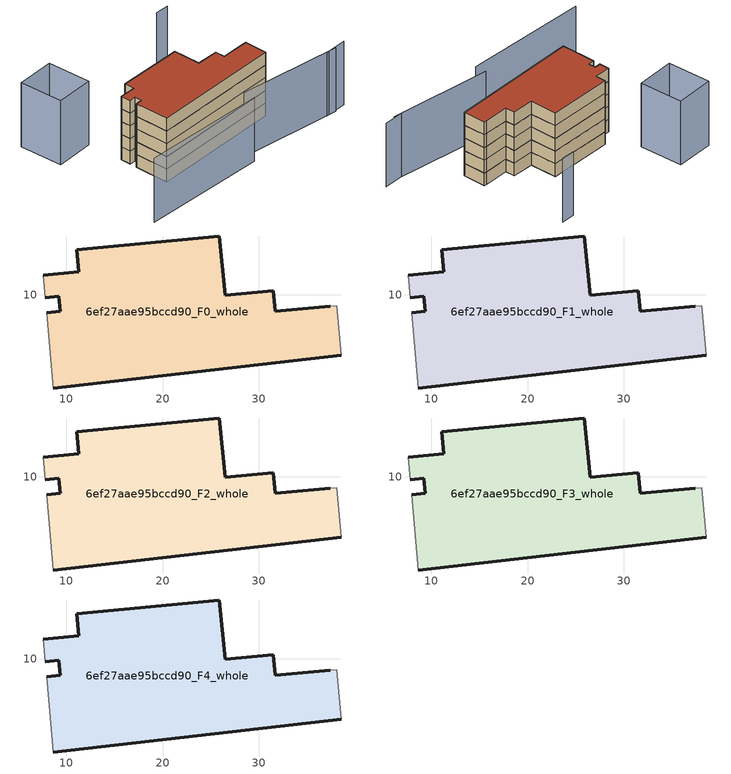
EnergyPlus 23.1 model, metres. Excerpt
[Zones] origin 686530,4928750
6ef27aae95bccd90_F0_whole
 floor ground (EU_floor_Construction): 38.57,3.73 38.11,8.87 37.43,8.81 31.72,8.26 31.51,10.43 26.5,9.95 25.9,16.1 11.07,14.66 11.29,12.38 7.61,12.04 7.82,9.71 9.21,9.86 9.38,8.29 7.97,8.15 8.67,0.31 z0
 wall outside (EU_wall_Construction): 38.57,3.73 8.67,0.31 / 7.97,8.15 9.38,8.29 9.21,9.86 7.82,9.71 / 7.61,12.04 11.29,12.38 11.07,14.66 25.9,16.1 26.5,9.95 31.51,10.43 31.72,8.26 37.43,8.81 z0:3
 wall adiabatic (EU_wall_Construction): 8.67,0.31 7.97,8.15 / 7.82,9.71 7.61,12.04 / 37.43,8.81 38.11,8.87 38.57,3.73 z0:3
6ef27aae95bccd90_F1_whole
 floor to 6ef27aae95bccd90_F0_whole (EU_floor_Construction): 38.57,3.73 38.11,8.87 37.43,8.81 31.72,8.26 31.51,10.43 26.5,9.95 25.9,16.1 11.07,14.66 11.29,12.38 7.61,12.04 7.82,9.71 9.21,9.86 9.38,8.29 7.97,8.15 8.67,0.31 z3
 wall outside (EU_wall_Construction): 38.57,3.73 8.67,0.31 / 7.97,8.15 9.38,8.29 9.21,9.86 7.82,9.71 / 7.61,12.04 11.29,12.38 11.07,14.66 25.9,16.1 26.5,9.95 31.51,10.43 31.72,8.26 37.43,8.81 z3:6
 wall adiabatic (EU_wall_Construction): 8.67,0.31 7.97,8.15 / 7.82,9.71 7.61,12.04 / 37.43,8.81 38.11,8.87 38.57,3.73 z3:6
6ef27aae95bccd90_F2_whole
 floor to 6ef27aae95bccd90_F1_whole (EU_floor_Construction): 38.57,3.73 38.11,8.87 37.43,8.81 31.72,8.26 31.51,10.43 26.5,9.95 25.9,16.1 11.07,14.66 11.29,12.38 7.61,12.04 7.82,9.71 9.21,9.86 9.38,8.29 7.97,8.15 8.67,0.31 z6
 wall outside (EU_wall_Construction): 38.57,3.73 8.67,0.31 / 7.97,8.15 9.38,8.29 9.21,9.86 7.82,9.71 / 7.61,12.04 11.29,12.38 11.07,14.66 25.9,16.1 26.5,9.95 31.51,10.43 31.72,8.26 37.43,8.81 z6:9
 wall adiabatic (EU_wall_Construction): 8.67,0.31 7.97,8.15 / 7.82,9.71 7.61,12.04 / 37.43,8.81 38.11,8.87 38.57,3.73 z6:9
6ef27aae95bccd90_F3_whole
 floor to 6ef27aae95bccd90_F2_whole (EU_floor_Construction): 38.57,3.73 38.11,8.87 37.43,8.81 31.72,8.26 31.51,10.43 26.5,9.95 25.9,16.1 11.07,14.66 11.29,12.38 7.61,12.04 7.82,9.71 9.21,9.86 9.38,8.29 7.97,8.15 8.67,0.31 z9
 wall outside (EU_wall_Construction): 38.57,3.73 8.67,0.31 / 7.97,8.15 9.38,8.29 9.21,9.86 7.82,9.71 / 7.61,12.04 11.29,12.38 11.07,14.66 25.9,16.1 26.5,9.95 31.51,10.43 31.72,8.26 37.43,8.81 z9:12
 wall adiabatic (EU_wall_Construction): 8.67,0.31 7.97,8.15 / 7.82,9.71 7.61,12.04 / 37.43,8.81 38.11,8.87 38.57,3.73 z9:12
6ef27aae95bccd90_F4_whole
 floor to 6ef27aae95bccd90_F3_whole (EU_floor_Construction): 38.57,3.73 38.11,8.87 37.43,8.81 31.72,8.26 31.51,10.43 26.5,9.95 25.9,16.1 11.07,14.66 11.29,12.38 7.61,12.04 7.82,9.71 9.21,9.86 9.38,8.29 7.97,8.15 8.67,0.31 z12
 wall outside (EU_wall_Construction): 38.57,3.73 8.67,0.31 / 7.97,8.15 9.38,8.29 9.21,9.86 7.82,9.71 / 7.61,12.04 11.29,12.38 11.07,14.66 25.9,16.1 26.5,9.95 31.51,10.43 31.72,8.26 37.43,8.81 z12:15
 wall adiabatic (EU_wall_Construction): 8.67,0.31 7.97,8.15 / 7.82,9.71 7.61,12.04 / 37.43,8.81 38.11,8.87 38.57,3.73 z12:15
 roof outside (EU_roof_Construction): 38.11,8.87 38.57,3.73 8.67,0.31 7.97,8.15 9.38,8.29 9.21,9.86 7.82,9.71 7.61,12.04 11.29,12.38 11.07,14.66 25.9,16.1 26.5,9.95 31.51,10.43 31.72,8.26 37.43,8.81 z15
shading: 25.76,-3.72 49.48,-4.68 / 47.23,-4.66 52.16,-4.12 / -2.66,-8.04 26.03,-6.19 / 35.64,28.55 32.6,28.25 / 6.56,20.09 -2.08,18.93 / -2.08,18.93 -3.4,28.8 / -3.4,28.8 5.24,29.96 / 5.24,29.96 6.56,20.09 z0:15
[Building]
EU S2 Campaign: North Axis=0; Terrain=City; Solar Distribution=FullExterior
[Site:Location]
Bologna: Latitude=44.5; Longitude=11.25; Time Zone=1; Elevation=37
[SizingPeriod:WeatherFileDays]
AnnualSizingPeriod: Begin Month=1; Begin Day of Month=1; End Month=12; End Day of Month=31; Day of Week for Start Day=Monday; Use Weather File Daylight Saving Period=No; Use Weather File Rain and Snow Indicators=No
[MATERIAL]
EU_InternalMass_Material: Roughness=MediumRough; Thickness=0.1; Conductivity=1; Density=1800; Specific Heat=900; Thermal Absorptance=0.9; Solar Absorptance=0.7; Visible Absorptance=0.7
[MATERIAL:NOMASS] Roughness=MediumRough; Thermal Absorptance=0.9; Solar Absorptance=0.7; Visible Absorptance=0.7
Name | Thermal Resistance
EU_wall_NoMass | 0.905828
EU_roof_NoMass | 0.37593
EU_floor_NoMass | 0.67114
[CONSTRUCTION]
EU_wall_Construction: EU_wall_NoMass
EU_roof_Construction: EU_roof_NoMass
EU_floor_Construction: EU_floor_NoMass
EU_InternalMass_Construction: EU_InternalMass_Material
[ZONE] Type=1; Multiplier=1; Ceiling Height=autocalculate; Floor Area=autocalculate; Part of Total Floor Area=Yes
Name | Volume
6ef27aae95bccd90_F0_whole | 958.208
6ef27aae95bccd90_F1_whole; 6ef27aae95bccd90_F2_whole; 6ef27aae95bccd90_F3_whole; 6ef27aae95bccd90_F4_whole | 958.206
[INTERNALMASS] Construction=EU_InternalMass_Construction; Surface Area=319.403
Name | Zone or ZoneList
6ef27aae95bccd90_F0_whole_EU_InternalMass | 6ef27aae95bccd90_F0_whole
6ef27aae95bccd90_F1_whole_EU_InternalMass | 6ef27aae95bccd90_F1_whole
6ef27aae95bccd90_F2_whole_EU_InternalMass | 6ef27aae95bccd90_F2_whole
6ef27aae95bccd90_F3_whole_EU_InternalMass | 6ef27aae95bccd90_F3_whole
6ef27aae95bccd90_F4_whole_EU_InternalMass | 6ef27aae95bccd90_F4_whole
[OTHEREQUIPMENT] Fuel Type=Electricity; Design Level Calculation Method=Watts/Area; Power per Zone Floor Area=1; Fraction Latent=0; Fraction Radiant=0; Fraction Lost=0; Carbon Dioxide Generation Rate=0; EndUse Subcategory=EU_Step8_InternalGains
Name | Zone or ZoneList or Space or SpaceList | Schedule
EU_Step8_InternalGain_6ef27aae95bccd90_F0_whole_f000 | 6ef27aae95bccd90_F0_whole | EU_Step8_GainSchedule_6ef27aae95bccd90_F0_whole_f000
EU_Step8_InternalGain_6ef27aae95bccd90_F1_whole_f000 | 6ef27aae95bccd90_F1_whole | EU_Step8_GainSchedule_6ef27aae95bccd90_F1_whole_f000
EU_Step8_InternalGain_6ef27aae95bccd90_F2_whole_f000 | 6ef27aae95bccd90_F2_whole | EU_Step8_GainSchedule_6ef27aae95bccd90_F2_whole_f000
EU_Step8_InternalGain_6ef27aae95bccd90_F3_whole_f000 | 6ef27aae95bccd90_F3_whole | EU_Step8_GainSchedule_6ef27aae95bccd90_F3_whole_f000
EU_Step8_InternalGain_6ef27aae95bccd90_F4_whole_f000 | 6ef27aae95bccd90_F4_whole | EU_Step8_GainSchedule_6ef27aae95bccd90_F4_whole_f000
[ZONEVENTILATION:DESIGNFLOWRATE] Schedule=EU_AlwaysOn; Design Flow Rate Calculation Method=AirChanges/Hour; Air Changes per Hour=0.73129; Ventilation Type=Natural; Fan Pressure Rise=0; Fan Total Efficiency=1; Constant Term Coefficient=1; Temperature Term Coefficient=0; Velocity Term Coefficient=0; Velocity Squared Term Coefficient=0; Minimum Indoor Temperature=-100; Maximum Indoor Temperature=100; Delta Temperature=-100; Minimum Outdoor Temperature=-100; Maximum Outdoor Temperature=100; Maximum Wind Speed=40
Name | Zone or ZoneList or Space or SpaceList
EU_ConstantAir_6ef27aae95bccd90_F0_whole | 6ef27aae95bccd90_F0_whole
EU_ConstantAir_6ef27aae95bccd90_F1_whole | 6ef27aae95bccd90_F1_whole
EU_ConstantAir_6ef27aae95bccd90_F2_whole | 6ef27aae95bccd90_F2_whole
EU_ConstantAir_6ef27aae95bccd90_F3_whole | 6ef27aae95bccd90_F3_whole
EU_ConstantAir_6ef27aae95bccd90_F4_whole | 6ef27aae95bccd90_F4_whole
[HVACTEMPLATE:THERMOSTAT] Constant Heating Setpoint=20; Constant Cooling Setpoint=50
EU_HeatOnly_6ef27aae95bccd90_F0_whole; EU_HeatOnly_6ef27aae95bccd90_F1_whole; EU_HeatOnly_6ef27aae95bccd90_F2_whole; EU_HeatOnly_6ef27aae95bccd90_F3_whole; EU_HeatOnly_6ef27aae95bccd90_F4_whole
[HVACTEMPLATE:ZONE:IDEALLOADSAIRSYSTEM] System Availability Schedule=EU_AlwaysOn; Maximum Heating Supply Air Temperature=50; Minimum Cooling Supply Air Temperature=13; Maximum Heating Supply Air Humidity Ratio=0.0156; Minimum Cooling Supply Air Humidity Ratio=0.0077; Heating Limit=NoLimit; Cooling Limit=NoLimit; Heating Availability Schedule=EU_AlwaysOn; Cooling Availability Schedule=EU_CoolingOff; Dehumidification Control Type=ConstantSensibleHeatRatio; Cooling Sensible Heat Ratio=0.7; Dehumidification Setpoint=60; Humidification Control Type=None; Humidification Setpoint=30; Outdoor Air Method=None; Outdoor Air Flow Rate per Person=0.00944; Outdoor Air Flow Rate per Zone Floor Area=0; Outdoor Air Flow Rate per Zone=0; Demand Controlled Ventilation Type=None; Outdoor Air Economizer Type=NoEconomizer; Heat Recovery Type=None; Sensible Heat Recovery Effectiveness=0.7; Latent Heat Recovery Effectiveness=0.65
Name | Template Thermostat
6ef27aae95bccd90_F0_whole | EU_HeatOnly_6ef27aae95bccd90_F0_whole
6ef27aae95bccd90_F1_whole | EU_HeatOnly_6ef27aae95bccd90_F1_whole
6ef27aae95bccd90_F2_whole | EU_HeatOnly_6ef27aae95bccd90_F2_whole
6ef27aae95bccd90_F3_whole | EU_HeatOnly_6ef27aae95bccd90_F3_whole
6ef27aae95bccd90_F4_whole | EU_HeatOnly_6ef27aae95bccd90_F4_whole
[SIZING:ZONE] Zone Cooling Design Supply Air Temperature Input Method=SupplyAirTemperature; Zone Cooling Design Supply Air Temperature=13; Zone Heating Design Supply Air Temperature Input Method=SupplyAirTemperature; Zone Heating Design Supply Air Temperature=50; Zone Cooling Design Supply Air Humidity Ratio=0.008; Zone Heating Design Supply Air Humidity Ratio=0.008; Cooling Design Air Flow Method=DesignDay; Cooling Design Air Flow Rate=0; Cooling Minimum Air Flow per Zone Floor Area=0.000762; Cooling Minimum Air Flow=0; Cooling Minimum Air Flow Fraction=0.2; Heating Design Air Flow Method=DesignDay; Heating Design Air Flow Rate=0; Heating Maximum Air Flow per Zone Floor Area=0.002032; Heating Maximum Air Flow=0.141576; Heating Maximum Air Flow Fraction=0.3; Account for Dedicated Outdoor Air System=No; Dedicated Outdoor Air System Control Strategy=NeutralSupplyAir; Dedicated Outdoor Air Low Setpoint Temperature for Design=autosize; Dedicated Outdoor Air High Setpoint Temperature for Design=autosize; Zone Load Sizing Method=Sensible Load Only No Latent Load; Zone Latent Cooling Design Supply Air Humidity Ratio Input Method=HumidityRatioDifference; Zone Cooling Design Supply Air Humidity Ratio Difference=0.005; Zone Latent Heating Design Supply Air Humidity Ratio Input Method=HumidityRatioDifference; Zone Humidification Design Supply Air Humidity Ratio Difference=0.005
6ef27aae95bccd90_F0_whole; 6ef27aae95bccd90_F1_whole; 6ef27aae95bccd90_F2_whole; 6ef27aae95bccd90_F3_whole; 6ef27aae95bccd90_F4_whole
[SCHEDULE:CONSTANT]
Name | Hourly Value
EU_AlwaysOn | 1
EU_CoolingOff | 0
[SCHEDULE:FILE] Column Number=1; Rows to Skip at Top=0; Number of Hours of Data=8760; Column Separator=Comma; Interpolate to Timestep=No; Minutes per Item=60; Adjust Schedule for Daylight Savings=Yes
Name | File
EU_Step8_GainSchedule_6ef27aae95bccd90_F0_whole_f000 | ../../schedules/6ef27aae95bccd90/6ef27aae95bccd90_F0_whole_f000_gain.csv
EU_Step8_GainSchedule_6ef27aae95bccd90_F1_whole_f000 | ../../schedules/6ef27aae95bccd90/6ef27aae95bccd90_F1_whole_f000_gain.csv
EU_Step8_GainSchedule_6ef27aae95bccd90_F2_whole_f000 | ../../schedules/6ef27aae95bccd90/6ef27aae95bccd90_F2_whole_f000_gain.csv
EU_Step8_GainSchedule_6ef27aae95bccd90_F3_whole_f000 | ../../schedules/6ef27aae95bccd90/6ef27aae95bccd90_F3_whole_f000_gain.csv
EU_Step8_GainSchedule_6ef27aae95bccd90_F4_whole_f000 | ../../schedules/6ef27aae95bccd90/6ef27aae95bccd90_F4_whole_f000_gain.csv
